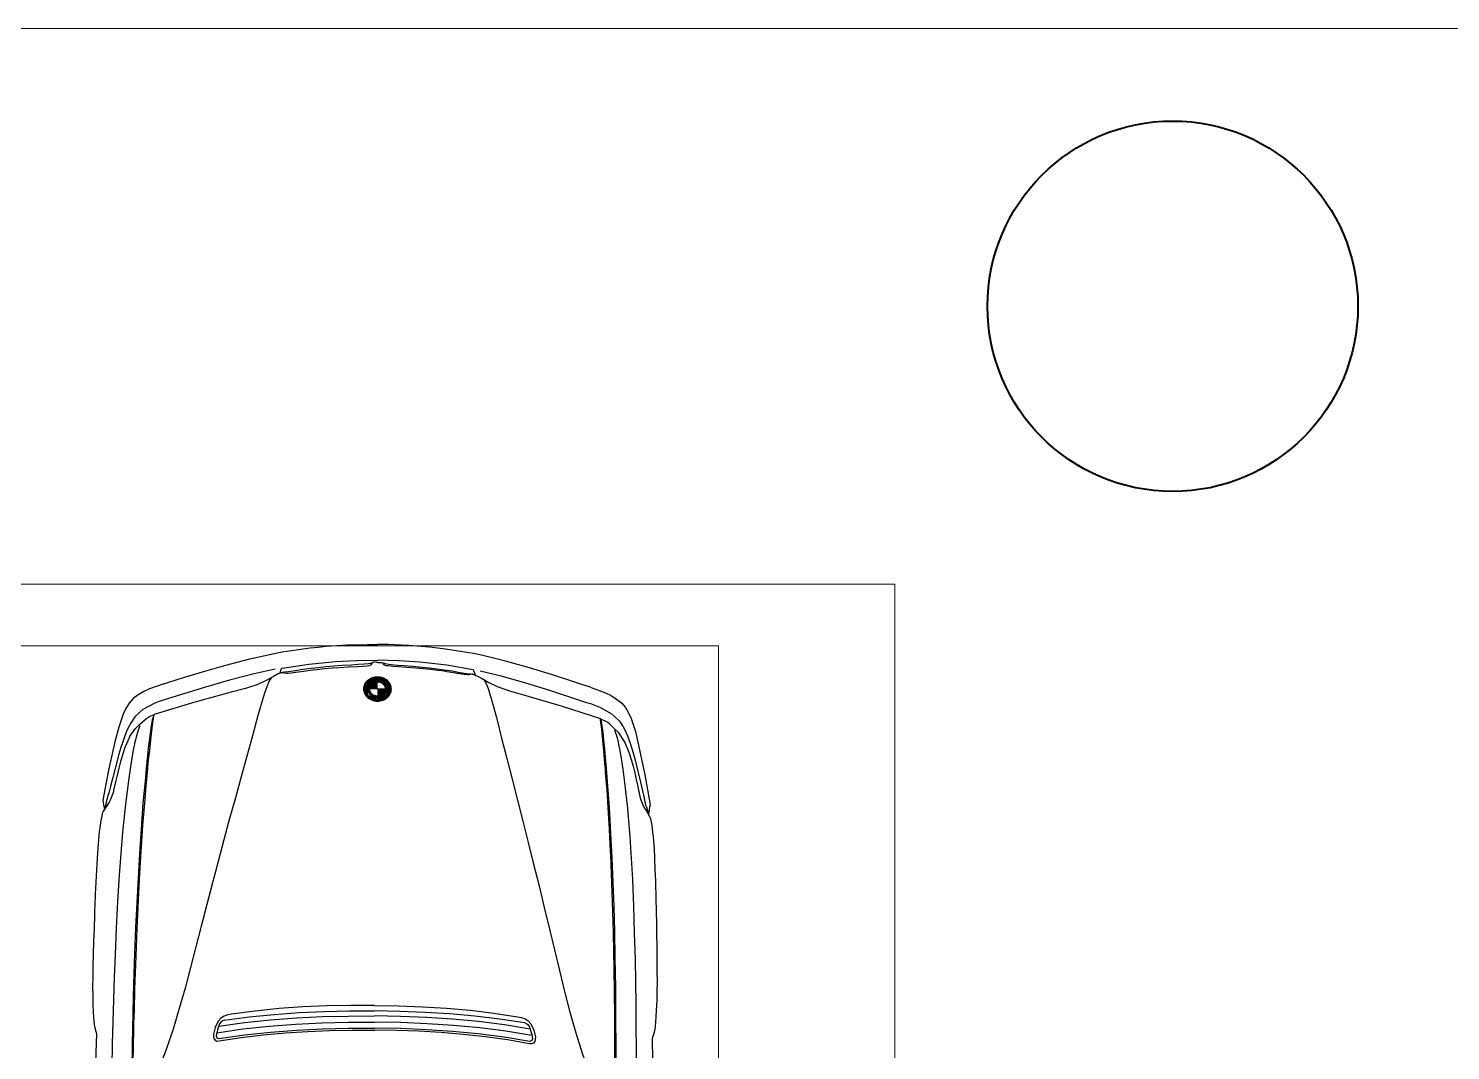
# Model space of a CAD drawing. Header units: inches. Extents: x 13 to 261, y -112 to -47.
# Drawn here: x 82.645 to 87.251, y -67.738 to -64.427 of the extents above; entities that cross this region are included whole.
import ezdxf

# ---------------------------------------------------------------- set-up
doc = ezdxf.new("R2010")
doc.units = ezdxf.units.IN
doc.header["$MEASUREMENT"] = 0
for name, color, linetype, lineweight in [('BANQUETA', 2, 'Continuous', 18), ('CAJONES', 3, 'Continuous', 20), ('COLUMNAS', 20, 'Continuous', 40)]:
    doc.layers.add(name, color=color, linetype=linetype, lineweight=lineweight)

msp = doc.modelspace()

# ---------------------------------------------------------------- linework, layer by layer
at = {"linetype": 'Continuous'}
for p, q in [((83.7507, -66.5589), (83.7345, -66.5588)), ((83.7513, -66.5576), (83.7349, -66.5575)), ((83.7521, -66.5563), (83.7353, -66.5562)), ((83.7529, -66.555), (83.7358, -66.5549)), ((83.7539, -66.5537), (83.7364, -66.5536)), ((83.7551, -66.5524), (83.737, -66.5523)), ((83.7564, -66.5511), (83.7377, -66.551)), ((83.758, -66.5499), (83.7385, -66.5497)), ((83.7599, -66.5486), (83.7393, -66.5484)), ((83.7622, -66.5473), (83.7402, -66.5471)), ((83.7653, -66.546), (83.7413, -66.5458)), ((83.7703, -66.5448), (83.7424, -66.5445)), ((83.8067, -66.5438), (83.7436, -66.5432)), ((83.8054, -66.5425), (83.745, -66.5419)), ((83.8039, -66.5412), (83.7465, -66.5407)), ((83.8023, -66.5399), (83.7482, -66.5394)), ((83.8004, -66.5385), (83.75, -66.5381)), ((83.7983, -66.5372), (83.7521, -66.5368)), ((83.775, -66.5591), (83.7528, -66.5589)), ((83.775, -66.5578), (83.7535, -66.5576)), ((83.7751, -66.5565), (83.7543, -66.5563)), ((83.7959, -66.5359), (83.7545, -66.5355)), ((83.7751, -66.5552), (83.7553, -66.555)), ((83.7751, -66.5539), (83.7564, -66.5537)), ((83.7931, -66.5346), (83.7574, -66.5343)), ((83.7751, -66.5526), (83.7577, -66.5525)), ((83.7751, -66.5513), (83.7593, -66.5512)), ((83.7896, -66.5332), (83.761, -66.533)), ((83.7751, -66.55), (83.7612, -66.5499)), ((83.7751, -66.5487), (83.7636, -66.5486)), ((83.7845, -66.5319), (83.7661, -66.5317)), ((83.7751, -66.5474), (83.7669, -66.5473)), ((83.8079, -66.5451), (83.78, -66.5449)), ((83.809, -66.5464), (83.785, -66.5462)), ((83.81, -66.5477), (83.7881, -66.5475)), ((83.811, -66.549), (83.7904, -66.5489)), ((83.8118, -66.5503), (83.7922, -66.5502)), ((83.8125, -66.5517), (83.7938, -66.5515)), ((83.8132, -66.553), (83.7951, -66.5528)), ((83.8138, -66.5543), (83.7963, -66.5541)), ((83.8143, -66.5556), (83.7972, -66.5554)), ((83.8148, -66.5569), (83.7981, -66.5567)), ((83.8152, -66.5582), (83.7988, -66.558)), ((83.8156, -66.5595), (83.7994, -66.5593)), ((83.749, -66.5667), (83.7334, -66.5665)), ((83.7491, -66.5654), (83.7335, -66.5652)), ((83.749, -66.568), (83.7335, -66.5678)), ((83.7492, -66.5693), (83.7335, -66.5691)), ((83.7492, -66.5641), (83.7336, -66.5639)), ((83.7494, -66.5628), (83.7337, -66.5626)), ((83.7494, -66.5706), (83.7337, -66.5704)), ((83.7497, -66.5719), (83.7338, -66.5717)), ((83.7498, -66.5615), (83.7339, -66.5613)), ((83.7501, -66.5732), (83.7341, -66.573)), ((83.7502, -66.5602), (83.7342, -66.5601)), ((83.7506, -66.5745), (83.7344, -66.5744)), ((83.7512, -66.5758), (83.7347, -66.5757)), ((83.7519, -66.5771), (83.7351, -66.577)), ((83.7486, -66.5784), (83.7356, -66.5783)), ((83.7453, -66.5797), (83.7361, -66.5796)), ((83.742, -66.5809), (83.7367, -66.5809)), ((83.7387, -66.5822), (83.7374, -66.5822)), ((83.7396, -66.5835), (83.7382, -66.5835)), ((83.7405, -66.5848), (83.739, -66.5848)), ((83.743, -66.5861), (83.7399, -66.5861)), ((83.7423, -66.5874), (83.7409, -66.5874)), ((83.7441, -66.5848), (83.742, -66.5848)), ((83.7435, -66.5887), (83.742, -66.5887)), ((83.7474, -66.5901), (83.7432, -66.59)), ((83.7463, -66.5914), (83.7445, -66.5913)), ((83.7479, -66.5927), (83.746, -66.5927)), ((83.7486, -66.5888), (83.7473, -66.5888)), ((83.7672, -66.5941), (83.7477, -66.594)), ((83.7488, -66.5849), (83.7485, -66.5849)), ((83.8009, -66.5671), (83.749, -66.5667)), ((83.7672, -66.5954), (83.7495, -66.5953)), ((83.7521, -66.5836), (83.7496, -66.5836)), ((83.7671, -66.5928), (83.7502, -66.5927)), ((83.7527, -66.5784), (83.7508, -66.5784)), ((83.7561, -66.5823), (83.7508, -66.5823)), ((83.775, -66.5669), (83.751, -66.5667)), ((83.775, -66.5656), (83.7511, -66.5654)), ((83.775, -66.5643), (83.7512, -66.5641)), ((83.7671, -66.5915), (83.7514, -66.5914)), ((83.775, -66.563), (83.7515, -66.5628)), ((83.7673, -66.5967), (83.7516, -66.5966)), ((83.7537, -66.5797), (83.7517, -66.5797)), ((83.775, -66.5617), (83.7518, -66.5615)), ((83.7548, -66.581), (83.7519, -66.581)), ((83.775, -66.5604), (83.7523, -66.5602)), ((83.767, -66.5902), (83.7526, -66.5901)), ((83.77, -66.589), (83.7537, -66.5888)), ((83.7673, -66.598), (83.754, -66.5979)), ((83.7649, -66.5876), (83.7549, -66.5875)), ((83.7577, -66.5837), (83.7553, -66.5836)), ((83.7619, -66.5863), (83.756, -66.5862)), ((83.7673, -66.5993), (83.7568, -66.5993)), ((83.7596, -66.585), (83.7569, -66.585)), ((83.7674, -66.6006), (83.7604, -66.6006)), ((83.7838, -66.6021), (83.7655, -66.6019)), ((83.7796, -66.5904), (83.7699, -66.5903)), ((83.7728, -66.5916), (83.7712, -66.5916)), ((83.7722, -66.5929), (83.7713, -66.5929)), ((83.7717, -66.5942), (83.7713, -66.5942)), ((83.7773, -66.6007), (83.772, -66.6007)), ((83.7768, -66.5994), (83.7725, -66.5994)), ((83.7763, -66.5981), (83.773, -66.5981)), ((83.7758, -66.5968), (83.7736, -66.5968)), ((83.7753, -66.5955), (83.7741, -66.5955)), ((83.7748, -66.5942), (83.7746, -66.5942)), ((83.7922, -66.5814), (83.7748, -66.5812)), ((83.7906, -66.5827), (83.7748, -66.5825)), ((83.7887, -66.5839), (83.7748, -66.5838)), ((83.7863, -66.5852), (83.7748, -66.5851)), ((83.783, -66.5865), (83.7748, -66.5864)), ((83.7987, -66.5697), (83.7749, -66.5695)), ((83.7985, -66.571), (83.7749, -66.5708)), ((83.7981, -66.5723), (83.7749, -66.5721)), ((83.7977, -66.5736), (83.7749, -66.5734)), ((83.7971, -66.5749), (83.7749, -66.5747)), ((83.7964, -66.5762), (83.7749, -66.576)), ((83.7956, -66.5775), (83.7749, -66.5773)), ((83.7946, -66.5788), (83.7749, -66.5786)), ((83.7935, -66.5801), (83.7749, -66.5799)), ((83.7989, -66.5684), (83.775, -66.5682)), ((83.7782, -66.5916), (83.7767, -66.5916)), ((83.7782, -66.5929), (83.7772, -66.5929)), ((83.7781, -66.5942), (83.7778, -66.5942)), ((83.7931, -66.5892), (83.7796, -66.5891)), ((83.7889, -66.6008), (83.7819, -66.6008)), ((83.7925, -66.5996), (83.782, -66.5995)), ((83.7978, -66.597), (83.7821, -66.5969)), ((83.7954, -66.5983), (83.7821, -66.5982)), ((83.7999, -66.5957), (83.7822, -66.5956)), ((83.8034, -66.5932), (83.7823, -66.593)), ((83.8018, -66.5945), (83.7823, -66.5943)), ((83.7981, -66.5918), (83.7824, -66.5917)), ((83.7973, -66.5905), (83.7825, -66.5904)), ((83.7923, -66.5879), (83.7846, -66.5878)), ((83.7922, -66.5866), (83.7877, -66.5865)), ((83.7928, -66.5853), (83.79, -66.5853)), ((83.7939, -66.584), (83.7919, -66.584)), ((83.7952, -66.5827), (83.7935, -66.5827)), ((83.7964, -66.5814), (83.7949, -66.5814)), ((83.7976, -66.5801), (83.796, -66.5801)), ((83.7992, -66.5853), (83.7966, -66.5853)), ((83.7979, -66.5866), (83.7969, -66.5866)), ((83.7988, -66.5788), (83.797, -66.5788)), ((83.8004, -66.584), (83.7978, -66.584)), ((83.8146, -66.5777), (83.7979, -66.5775)), ((83.8151, -66.5764), (83.7986, -66.5762)), ((83.7998, -66.5827), (83.799, -66.5827)), ((83.8154, -66.5751), (83.7992, -66.5749)), ((83.8158, -66.5738), (83.7998, -66.5736)), ((83.8159, -66.5608), (83.7999, -66.5606)), ((83.816, -66.5725), (83.8002, -66.5723)), ((83.8161, -66.5621), (83.8003, -66.5619)), ((83.8029, -66.588), (83.8004, -66.5879)), ((83.8162, -66.5712), (83.8005, -66.571)), ((83.8163, -66.5634), (83.8006, -66.5632)), ((83.8164, -66.5699), (83.8007, -66.5697)), ((83.8164, -66.5647), (83.8008, -66.5645)), ((83.8165, -66.566), (83.8009, -66.5658)), ((83.8165, -66.5673), (83.8009, -66.5671)), ((83.8165, -66.5686), (83.8009, -66.5684)), ((83.8141, -66.579), (83.801, -66.5788)), ((83.8041, -66.5867), (83.8015, -66.5867)), ((83.8035, -66.5854), (83.8027, -66.5854)), ((83.8136, -66.5803), (83.8028, -66.5802)), ((83.805, -66.5919), (83.8031, -66.5919)), ((83.8063, -66.5906), (83.8043, -66.5906)), ((83.8129, -66.5816), (83.8047, -66.5815)), ((83.8076, -66.5893), (83.8055, -66.5893)), ((83.8123, -66.5828), (83.8065, -66.5828)), ((83.8087, -66.588), (83.8067, -66.588)), ((83.8097, -66.5867), (83.808, -66.5867)), ((83.8115, -66.5841), (83.8084, -66.5841)), ((83.8106, -66.5854), (83.8092, -66.5854)), ((83.0512, -66.6504), (83.0371, -66.6563)), ((84.4971, -66.6634), (84.5111, -66.6695)), ((82.972, -66.7222), (82.9715, -66.7232)), ((84.575, -66.7366), (84.5755, -66.7376)), ((82.907, -66.8957), (82.9039, -66.9071)), ((84.6369, -66.9111), (84.6398, -66.9227)), ((82.8838, -66.97), (82.8833, -66.972)), ((84.6588, -66.9858), (84.6592, -66.9878)), ((82.8558, -67.6417), (82.8563, -67.6442)), ((84.6747, -67.658), (84.6742, -67.6605)), ((82.8649, -67.6833), (82.8562, -67.9343)), ((84.6649, -67.6994), (84.6691, -67.9505))]:
    msp.add_line(p, q, dxfattribs=at)
for points in [[(83.0826, -66.5497), (83.1332, -66.5337), (83.2084, -66.5108), (83.2841, -66.489), (83.3618, -66.4692), (83.44, -66.4514), (83.4715, -66.4457)], [(83.474, -66.4452), (83.5572, -66.4335), (83.5832, -66.4307), (83.6092, -66.4279), (83.6757, -66.424), (83.7423, -66.4221), (83.7763, -66.4224)], [(84.078, -66.4506), (83.9951, -66.4374), (83.9692, -66.4341), (83.9432, -66.4309), (83.8767, -66.4258), (83.8103, -66.4227), (83.7763, -66.4224)], [(84.4675, -66.5621), (84.4172, -66.5452), (84.3424, -66.521), (84.2671, -66.4978), (84.1898, -66.4766), (84.112, -66.4574), (84.0805, -66.4511)], [(83.4436, -66.5023), (83.3754, -66.5173), (83.2962, -66.5381), (83.218, -66.5604), (83.0977, -66.5979), (83.0846, -66.6017)], [(83.4664, -66.5132), (83.4514, -66.519), (83.4383, -66.5259), (83.4142, -66.5392), (83.3876, -66.5519)], [(83.4587, -66.5162), (83.4635, -66.5026), (83.4645, -66.5006), (83.4661, -66.4991)], [(83.4661, -66.4991), (83.5522, -66.4859), (83.6393, -66.4777), (83.7078, -66.4743), (83.7758, -66.4734)], [(83.4664, -66.5132), (83.4669, -66.5132), (83.4684, -66.5132), (83.4704, -66.5137), (83.4744, -66.5142), (83.4799, -66.5153), (83.4844, -66.5153), (83.4954, -66.5144), (83.5104, -66.5125), (83.536, -66.5088), (83.551, -66.5069), (83.5655, -66.5045), (83.58, -66.5032), (83.6041, -66.5004), (83.6281, -66.4986), (83.6521, -66.4968), (83.6811, -66.4951), (83.7106, -66.4938), (83.7266, -66.493), (83.7401, -66.4916), (83.7481, -66.4907), (83.7532, -66.4887), (83.7567, -66.4867), (83.7572, -66.4848), (83.7577, -66.4838), (83.7577, -66.4828), (83.7577, -66.4823), (83.7567, -66.4822), (83.7552, -66.4827), (83.7522, -66.4837), (83.7462, -66.4852), (83.7322, -66.4865), (83.7117, -66.4878), (83.6912, -66.4892), (83.6616, -66.4909), (83.6321, -66.4931), (83.6081, -66.4949), (83.5841, -66.4977), (83.5601, -66.5005), (83.5345, -66.5038), (83.509, -66.508), (83.487, -66.5113), (83.4744, -66.5127), (83.4684, -66.5132), (83.4664, -66.5132)], [(83.7757, -66.4804), (83.7717, -66.4804), (83.7672, -66.4803), (83.7637, -66.4803), (83.7602, -66.4813), (83.7572, -66.4823)], [(83.7757, -66.4804), (83.7797, -66.4805), (83.7842, -66.4805), (83.7877, -66.4805), (83.7912, -66.4816), (83.7942, -66.4826)], [(84.085, -66.5047), (83.9992, -66.4899), (83.9122, -66.4801), (83.8438, -66.4755), (83.7758, -66.4734)], [(84.0844, -66.5187), (84.0839, -66.5187), (84.0824, -66.5187), (84.0804, -66.5191), (84.0764, -66.5196), (84.0709, -66.5206), (84.0664, -66.5205), (84.0554, -66.5194), (84.0404, -66.5173), (84.015, -66.5131), (84, -66.5109), (83.9855, -66.5083), (83.971, -66.5067), (83.947, -66.5035), (83.9231, -66.5012), (83.8991, -66.499), (83.8701, -66.4968), (83.8406, -66.495), (83.8246, -66.4939), (83.8111, -66.4922), (83.8031, -66.4912), (83.7982, -66.4891), (83.7947, -66.4871), (83.7942, -66.4851), (83.7937, -66.4841), (83.7937, -66.4831), (83.7937, -66.4826), (83.7947, -66.4826), (83.7962, -66.4831), (83.7992, -66.4841), (83.8052, -66.4857), (83.8192, -66.4873), (83.8397, -66.489), (83.8602, -66.4907), (83.8896, -66.4929), (83.9191, -66.4957), (83.9431, -66.4979), (83.9671, -66.5011), (83.991, -66.5043), (84.0165, -66.5081), (84.042, -66.5128), (84.0639, -66.5165), (84.0764, -66.5181), (84.0824, -66.5187), (84.0844, -66.5187)], [(84.0921, -66.5218), (84.0875, -66.5082), (84.0865, -66.5062), (84.085, -66.5047)], [(84.1075, -66.5082), (84.1754, -66.5245), (84.2542, -66.5467), (84.332, -66.5704), (84.4516, -66.61), (84.4646, -66.6141)], [(83.0826, -66.5497), (83.0364, -66.5663), (83.0179, -66.5746), (82.9998, -66.5855), (82.9842, -66.5978), (82.971, -66.6127), (82.9604, -66.6296), (82.9517, -66.6481), (82.9373, -66.6899), (82.9259, -66.7333)], [(83.4322, -66.5293), (83.4242, -66.5403), (83.4165, -66.5592), (83.4083, -66.5831), (83.3877, -66.6525), (83.3701, -66.7183), (83.352, -66.7846), (83.3334, -66.8515), (83.3148, -66.9188), (83.2962, -66.9861), (83.2776, -67.0555), (83.259, -67.1253), (83.2403, -67.1947), (83.2222, -67.2645), (83.2041, -67.3348), (83.187, -67.4017), (83.1694, -67.4685), (83.1518, -67.5354), (83.1332, -67.6022), (83.1131, -67.6685), (83.091, -67.7343), (83.0567, -67.823), (83.0394, -67.8604)], [(83.3876, -66.5519), (83.3475, -66.5651), (83.3014, -66.5772), (83.1755, -66.6116), (83.0512, -66.6494)], [(84.0844, -66.5187), (84.0994, -66.5248), (84.1123, -66.5319), (84.1362, -66.5456), (84.1626, -66.5589)], [(84.1184, -66.5354), (84.1262, -66.5466), (84.1335, -66.5656), (84.1413, -66.5897), (84.1607, -66.6594), (84.1771, -66.7255), (84.194, -66.7922), (84.2114, -66.8593), (84.2288, -66.927), (84.2462, -66.9946), (84.2635, -67.0643), (84.2809, -67.1345), (84.2983, -67.2041), (84.3152, -67.2743), (84.332, -67.3449), (84.3479, -67.4121), (84.3643, -67.4792), (84.3807, -67.5464), (84.3981, -67.6135), (84.417, -67.6802), (84.4379, -67.7464), (84.4706, -67.8357), (84.4873, -67.8733)], [(84.1626, -66.5589), (84.2024, -66.5727), (84.2483, -66.5857), (84.3735, -66.6223), (84.4971, -66.6624)], [(83.0846, -66.6017), (83.0681, -66.6076), (83.052, -66.6139), (83.0153, -66.6336), (83.0053, -66.642), (82.9896, -66.6574), (82.977, -66.6748), (82.9724, -66.6827), (82.9622, -66.7037), (82.953, -66.7281), (82.9489, -66.741), (82.9442, -66.756), (82.9375, -66.7779), (82.9179, -66.8533), (82.9106, -66.8812), (82.9091, -66.8867), (82.907, -66.8957)], [(83.8032, -66.5917), (83.8096, -66.585), (83.7996, -66.5779), (83.793, -66.585)], [(83.7982, -66.5864), (83.8009, -66.5835), (83.7993, -66.5824), (83.7966, -66.5853)], [(83.8006, -66.5876), (83.803, -66.585), (83.8046, -66.5861), (83.8021, -66.5887), (83.8021, -66.5887)], [(84.4675, -66.5621), (84.5134, -66.5795), (84.5318, -66.5882), (84.5497, -66.5993), (84.5651, -66.612), (84.578, -66.6271), (84.5883, -66.6442), (84.5966, -66.6628), (84.6103, -66.7049), (84.6209, -66.7485)], [(82.984, -67.7859), (82.9852, -67.7149), (82.986, -67.6764), (82.9862, -67.6499), (82.9869, -67.6289), (82.9876, -67.6094), (82.9892, -67.5379), (82.9919, -67.4604), (82.9965, -67.3435), (82.9996, -67.274), (83.0044, -67.1825), (83.0097, -67.0916), (83.0104, -67.0791), (83.0155, -67.0076), (83.0211, -66.9367), (83.0256, -66.8812), (83.0311, -66.8243), (83.0317, -66.8173), (83.0323, -66.8113), (83.0339, -66.7963), (83.0355, -66.7813), (83.0372, -66.7663), (83.0383, -66.7543), (83.041, -66.7314), (83.0464, -66.6844), (83.0496, -66.6624), (83.0507, -66.6534), (83.0512, -66.6494)], [(83.0512, -66.6504), (83.0497, -66.6544), (83.0476, -66.6609)], [(84.4646, -66.6141), (84.481, -66.6202), (84.497, -66.6269), (84.5333, -66.6472), (84.5432, -66.6558), (84.5586, -66.6714), (84.5709, -66.689), (84.5753, -66.6971), (84.5851, -66.7182), (84.5939, -66.7427), (84.5978, -66.7558), (84.6022, -66.7708), (84.6085, -66.7929), (84.6268, -66.8685), (84.6336, -66.8966), (84.635, -66.9021), (84.6369, -66.9111)], [(83.0049, -66.686), (82.9997, -66.7), (82.9951, -66.7149), (82.9884, -66.7434), (82.9884, -66.7434), (82.9878, -66.7459), (82.9863, -66.7539), (82.9831, -66.7703), (82.9757, -66.8118), (82.9694, -66.8552), (82.9586, -66.9396), (82.9493, -67.031), (82.9437, -67.1), (82.9385, -67.1695), (82.9333, -67.2554), (82.929, -67.3419), (82.9252, -67.4283), (82.9226, -67.5008), (82.9204, -67.5728), (82.9183, -67.6448), (82.9162, -67.7163), (82.9145, -67.7918), (82.9123, -67.8673), (82.9104, -67.9697)], [(82.972, -66.7222), (82.9908, -66.6949), (83.0058, -66.6806)], [(82.9804, -67.8004), (82.9811, -67.7169), (82.9835, -67.6174), (82.9859, -67.5204), (82.9893, -67.4234), (82.9925, -67.3389), (82.9962, -67.259), (83.0005, -67.1795), (83.0052, -67.1001), (83.0104, -67.0211), (83.0166, -66.9371), (83.0244, -66.8542), (83.0271, -66.8237), (83.0348, -66.7493), (83.0386, -66.7193), (83.0418, -66.6939), (83.0439, -66.6799), (83.046, -66.6669), (83.0476, -66.6609)], [(83.0058, -66.6806), (83.0221, -66.6657), (83.0266, -66.6622), (83.0371, -66.6563)], [(84.544, -67.7998), (84.5441, -67.7288), (84.5439, -67.6903), (84.5442, -67.6638), (84.5439, -67.6428), (84.5435, -67.6233), (84.5432, -67.5518), (84.5419, -67.4743), (84.5394, -67.3573), (84.5375, -67.2878), (84.5344, -67.1962), (84.5307, -67.1052), (84.5303, -67.0927), (84.5264, -67.0212), (84.5221, -66.9501), (84.5186, -66.8946), (84.5141, -66.8375), (84.5136, -66.8305), (84.5132, -66.8245), (84.5118, -66.8095), (84.5105, -66.7945), (84.5091, -66.7795), (84.5082, -66.7675), (84.5059, -66.7445), (84.5013, -66.6974), (84.4985, -66.6754), (84.4976, -66.6664), (84.4971, -66.6624)], [(84.4971, -66.6634), (84.4986, -66.6674), (84.5005, -66.6739)], [(84.5473, -67.8144), (84.5481, -67.7309), (84.5475, -67.6314), (84.5468, -67.5344), (84.5452, -67.4373), (84.5435, -67.3528), (84.5412, -67.2728), (84.5384, -67.1933), (84.5351, -67.1137), (84.5313, -67.0347), (84.5266, -66.9507), (84.5203, -66.8676), (84.5181, -66.8371), (84.5117, -66.7625), (84.5085, -66.7325), (84.5057, -66.707), (84.5039, -66.6929), (84.502, -66.6799), (84.5005, -66.6739)], [(84.542, -66.6943), (84.526, -66.6791), (84.5215, -66.6756), (84.5111, -66.6695)], [(84.575, -66.7366), (84.5567, -66.7089), (84.542, -66.6943)], [(82.9259, -66.7333), (82.9041, -66.8296), (82.8852, -66.9265)], [(82.9715, -66.7232), (82.9572, -66.7566), (82.9526, -66.7691), (82.9521, -66.7706)], [(84.5428, -66.6998), (84.5477, -66.7138), (84.552, -66.7289), (84.5583, -66.7574), (84.5583, -66.7574), (84.5588, -66.7599), (84.5602, -66.7679), (84.5631, -66.7845), (84.5697, -66.826), (84.5753, -66.8696), (84.5845, -66.9542), (84.5922, -67.0457), (84.5966, -67.1148), (84.6005, -67.1843), (84.6042, -67.2704), (84.6069, -67.3569), (84.6092, -67.4434), (84.6105, -67.5159), (84.6114, -67.5879), (84.6122, -67.6599), (84.6131, -67.7315), (84.6134, -67.807), (84.6142, -67.8825), (84.6143, -67.985)], [(84.5755, -66.7376), (84.5892, -66.7712), (84.5936, -66.7837), (84.594, -66.7853)], [(82.9521, -66.7706), (82.948, -66.784), (82.9428, -66.8015), (82.9371, -66.8234), (82.9319, -66.8454), (82.9278, -66.8628), (82.9205, -66.8943), (82.9195, -66.8998)], [(84.594, -66.7853), (84.5979, -66.7988), (84.6028, -66.8163), (84.6081, -66.8384), (84.6129, -66.8604), (84.6167, -66.878), (84.6234, -66.9095), (84.6244, -66.915)], [(84.6209, -66.7485), (84.641, -66.8452), (84.6581, -66.9423)], [(82.8852, -66.9265), (82.8867, -66.9335), (82.8881, -66.9425), (82.8904, -66.9568)], [(82.8972, -66.9326), (82.8987, -66.9271), (82.9013, -66.9171), (82.9029, -66.9111), (82.9039, -66.9081), (82.9039, -66.9071)], [(82.9195, -66.8998), (82.9159, -66.9107), (82.9102, -66.9247), (82.9057, -66.9337), (82.898, -66.9451)], [(84.6244, -66.915), (84.6278, -66.9261), (84.6332, -66.9401), (84.6376, -66.9491), (84.645, -66.9607)], [(84.6461, -66.9482), (84.6446, -66.9427), (84.6422, -66.9327), (84.6408, -66.9267), (84.6398, -66.9237), (84.6398, -66.9227)], [(82.8833, -66.972), (82.8786, -66.9924), (82.8754, -67.0159), (82.8738, -67.0284), (82.8699, -67.0688), (82.8677, -67.0978), (82.8659, -67.1343), (82.8635, -67.1733), (82.861, -67.2318), (82.8592, -67.2678), (82.859, -67.2833), (82.8584, -67.2982), (82.857, -67.3422), (82.8556, -67.3847), (82.8542, -67.4267), (82.8534, -67.4647), (82.8526, -67.5007), (82.8523, -67.5307), (82.8526, -67.5592), (82.8533, -67.5922), (82.8549, -67.6307), (82.8558, -67.6412)], [(82.8843, -66.968), (82.8843, -66.968), (82.8838, -66.97)], [(82.8864, -66.9635), (82.8854, -66.9655), (82.8843, -66.968)], [(82.898, -66.9451), (82.893, -66.9525), (82.8864, -66.9635)], [(82.8972, -66.9326), (82.8936, -66.943), (82.8905, -66.9566)], [(84.645, -66.9607), (84.6499, -66.9683), (84.6563, -66.9793)], [(84.6461, -66.9482), (84.6495, -66.9588), (84.6523, -66.9724)], [(84.6581, -66.9423), (84.6566, -66.9493), (84.655, -66.9583), (84.6524, -66.9726)], [(84.6563, -66.9793), (84.6573, -66.9813), (84.6583, -66.9838)], [(84.6583, -66.9838), (84.6583, -66.9838), (84.6588, -66.9858)], [(84.6592, -66.9878), (84.6636, -67.0084), (84.6663, -67.0319), (84.6677, -67.0444), (84.6709, -67.085), (84.6726, -67.114), (84.6738, -67.1505), (84.6754, -67.1895), (84.6769, -67.248), (84.6781, -67.284), (84.6779, -67.2995), (84.6783, -67.3145), (84.6789, -67.3585), (84.6795, -67.401), (84.6802, -67.443), (84.6803, -67.4811), (84.6805, -67.5171), (84.6802, -67.5471), (84.6795, -67.5755), (84.6782, -67.6085), (84.6758, -67.647), (84.6747, -67.6575)], [(83.2789, -67.6395), (83.3595, -67.6287), (83.4405, -67.621), (83.5216, -67.6152), (83.6031, -67.6114), (83.6841, -67.6096), (83.7656, -67.6094)], [(83.7658, -67.5919), (83.6883, -67.5922), (83.6108, -67.5935), (83.5332, -67.5968), (83.4562, -67.6021), (83.3791, -67.6099), (83.302, -67.6202)], [(84.2518, -67.6482), (84.1714, -67.636), (84.0905, -67.6268), (84.0096, -67.6196), (83.9281, -67.6143), (83.8471, -67.6111), (83.7656, -67.6094)], [(83.7658, -67.5919), (83.8433, -67.5936), (83.9208, -67.5963), (83.9982, -67.601), (84.0752, -67.6076), (84.1521, -67.6168), (84.229, -67.6285)], [(82.8563, -67.6442), (82.8572, -67.6527), (82.8585, -67.6622)], [(82.8586, -67.6618), (82.8591, -67.6623), (82.8586, -67.6618)], [(82.8591, -67.6623), (82.8615, -67.6728), (82.8649, -67.6833)], [(83.302, -67.6202), (83.29, -67.6226), (83.278, -67.6265), (83.2674, -67.6329), (83.2588, -67.6423), (83.2491, -67.6633), (83.2434, -67.6852)], [(83.2789, -67.6395), (83.2728, -67.642), (83.2673, -67.6459), (83.2637, -67.6514), (83.2612, -67.6579), (83.2591, -67.6643), (83.2571, -67.6708), (83.2555, -67.6773), (83.254, -67.6838), (83.2529, -67.6908), (83.2548, -67.6968), (83.2613, -67.6994)], [(83.255, -67.6803), (83.3391, -67.6681), (83.4242, -67.6588), (83.5092, -67.6526), (83.5948, -67.6483), (83.6798, -67.6461), (83.7653, -67.6459)], [(83.2607, -67.6594), (83.3443, -67.6476), (83.4284, -67.6384), (83.5124, -67.6321), (83.5965, -67.6279), (83.681, -67.6261), (83.7655, -67.6259)], [(84.2749, -67.6894), (84.1911, -67.6757), (84.1062, -67.6649), (84.0212, -67.6572), (83.9358, -67.6514), (83.8508, -67.6476), (83.7653, -67.6459)], [(84.2696, -67.6684), (84.1862, -67.6551), (84.1023, -67.6444), (84.0184, -67.6366), (83.9345, -67.6309), (83.85, -67.6276), (83.7655, -67.6259)], [(84.229, -67.6285), (84.241, -67.6311), (84.2529, -67.6352), (84.2634, -67.6418), (84.2718, -67.6514), (84.2811, -67.6725), (84.2864, -67.6945)], [(84.2518, -67.6482), (84.2578, -67.6508), (84.2633, -67.6548), (84.2667, -67.6604), (84.2691, -67.6669), (84.2711, -67.6734), (84.273, -67.6799), (84.2745, -67.6864), (84.2759, -67.6929), (84.2769, -67.7), (84.2748, -67.7059), (84.2683, -67.7084)], [(84.6742, -67.6605), (84.6731, -67.669), (84.6717, -67.6785)], [(83.2434, -67.6852), (83.2434, -67.6922), (83.2448, -67.6992), (83.2488, -67.7048), (83.2552, -67.7073), (83.2622, -67.7069)], [(83.2613, -67.6994), (83.3444, -67.6871), (83.4285, -67.6784), (83.5126, -67.6716), (83.5966, -67.6679), (83.6811, -67.6656), (83.7651, -67.6654)], [(83.2622, -67.7069), (83.3334, -67.6955), (83.4049, -67.6871), (83.477, -67.6808), (83.549, -67.6759), (83.6211, -67.6731), (83.6931, -67.6717), (83.7651, -67.6719)], [(84.2683, -67.7084), (84.1854, -67.6946), (84.1015, -67.6844), (84.0176, -67.6761), (83.9336, -67.6709), (83.8491, -67.6671), (83.7651, -67.6654)], [(84.2672, -67.7159), (84.1963, -67.7032), (84.1249, -67.6936), (84.053, -67.6859), (83.981, -67.6798), (83.9091, -67.6757), (83.8371, -67.673), (83.7651, -67.6719)], [(84.2864, -67.6945), (84.2863, -67.7015), (84.2848, -67.7085), (84.2807, -67.714), (84.2742, -67.7164), (84.2672, -67.7159)], [(84.6711, -67.6785), (84.6685, -67.689), (84.6649, -67.6994)], [(84.6716, -67.678), (84.6711, -67.6785), (84.6716, -67.678)]]:
    msp.add_lwpolyline(points, dxfattribs=at)
for points in [[(83.73, -66.5665, 0.056462), (83.7308, -66.5741, 0.055115), (83.7333, -66.5815, 0.052786), (83.7374, -66.5882, 0.05002), (83.7429, -66.5942, 0.047333), (83.7497, -66.5991, 0.045092), (83.7574, -66.6028, 0.043513), (83.7658, -66.6051, 0.042704), (83.7746, -66.6059, 0.042704), (83.7834, -66.6052, 0.043513), (83.7919, -66.6031, 0.045092), (83.7997, -66.5996, 0.047333), (83.8065, -66.5948, 0.05002), (83.8122, -66.5889, 0.052786), (83.8164, -66.5822, 0.055115), (83.819, -66.5749, 0.056462), (83.82, -66.5673, 0.056462), (83.8192, -66.5597, 0.055115), (83.8167, -66.5524, 0.052786), (83.8126, -66.5456, 0.05002), (83.807, -66.5396, 0.047333), (83.8003, -66.5347, 0.045092), (83.7925, -66.531, 0.043513), (83.7841, -66.5287, 0.042704), (83.7753, -66.5279, 0.042704), (83.7665, -66.5286, 0.043513), (83.7581, -66.5307, 0.045092), (83.7503, -66.5343, 0.047333), (83.7434, -66.5391, 0.05002), (83.7377, -66.5449, 0.052786), (83.7335, -66.5516, 0.055115), (83.7309, -66.5589, 0.056462)], [(83.7746, -66.6029, 0.042704), (83.7828, -66.6023, 0.043513), (83.7906, -66.6003, 0.045092), (83.7978, -66.5971, 0.047333), (83.8041, -66.5926, 0.05002), (83.8093, -66.5872, 0.052786), (83.8132, -66.581, 0.055115), (83.8156, -66.5743, 0.056462), (83.8165, -66.5673, 0.056462), (83.8158, -66.5603, 0.055115), (83.8135, -66.5535, 0.052786), (83.8097, -66.5472, 0.05002), (83.8046, -66.5417, 0.047333), (83.7983, -66.5372, 0.045092), (83.7912, -66.5338, 0.043513), (83.7834, -66.5317, 0.042704), (83.7753, -66.5309, 0.042704), (83.7672, -66.5315, 0.043513), (83.7594, -66.5335, 0.045092), (83.7522, -66.5368, 0.047333), (83.7458, -66.5412, 0.05002), (83.7406, -66.5466, 0.052786), (83.7367, -66.5528, 0.055115), (83.7343, -66.5595, 0.056462), (83.7334, -66.5665, 0.056462), (83.7342, -66.5736, 0.055115), (83.7365, -66.5803, 0.052786), (83.7403, -66.5866, 0.05002), (83.7454, -66.5921, 0.047333), (83.7516, -66.5966, 0.045092), (83.7588, -66.6, 0.043513), (83.7665, -66.6021, 0.042704)], [(83.7748, -66.5894, 0.042704), (83.7798, -66.589, 0.043513), (83.7847, -66.5878, 0.045092), (83.7892, -66.5858, 0.047333), (83.7932, -66.583, 0.05002), (83.7964, -66.5796, 0.052786), (83.7989, -66.5757, 0.055115), (83.8004, -66.5715, 0.056462), (83.8009, -66.5671, 0.056462), (83.8005, -66.5628, 0.055115), (83.799, -66.5585, 0.052786), (83.7967, -66.5546, 0.05002), (83.7935, -66.5512, 0.047333), (83.7896, -66.5483, 0.045092), (83.7851, -66.5462, 0.043513), (83.7802, -66.5449, 0.042704), (83.7752, -66.5444, 0.042704), (83.7701, -66.5448, 0.043513), (83.7652, -66.546, 0.045092), (83.7607, -66.5481, 0.047333), (83.7568, -66.5508, 0.05002), (83.7535, -66.5542, 0.052786), (83.7511, -66.5581, 0.055115), (83.7495, -66.5623, 0.056462), (83.749, -66.5667, 0.056462), (83.7495, -66.5711, 0.055115), (83.7509, -66.5753, 0.052786), (83.7533, -66.5792, 0.05002), (83.7565, -66.5827, 0.047333), (83.7604, -66.5855, 0.045092), (83.7648, -66.5876, 0.043513), (83.7697, -66.5889, 0.042704)]]:
    msp.add_lwpolyline(points, format="xyb", close=True, dxfattribs=at)
for points in [[(83.7493, -66.5938), (83.7571, -66.5851), (83.7543, -66.5828), (83.7483, -66.5851), (83.7523, -66.5806), (83.7504, -66.5777), (83.7387, -66.5822), (83.7408, -66.5853), (83.7453, -66.5836), (83.742, -66.5872), (83.7445, -66.5898), (83.7493, -66.588), (83.7463, -66.5913)], [(83.7819, -66.6012), (83.7825, -66.59), (83.7783, -66.5905), (83.7781, -66.595), (83.7762, -66.5904), (83.7733, -66.5904), (83.7714, -66.595), (83.7712, -66.5904), (83.767, -66.5899), (83.7674, -66.601), (83.7717, -66.6015), (83.7747, -66.5939), (83.7777, -66.6016)]]:
    msp.add_lwpolyline(points, close=True, dxfattribs=at)
for points in [[(83.793, -66.585, 0.053032), (83.7926, -66.5855, 0.055748), (83.7923, -66.5861, 0.057627), (83.7922, -66.5868, 0.058156), (83.7922, -66.5874, 0.057179), (83.7924, -66.588, 0.054981), (83.7927, -66.5886, 0.052134), (83.7931, -66.5892, 0.049237), (83.7937, -66.5896, 0.046745), (83.7943, -66.5899, 0.044932), (83.795, -66.5901, 0.043938), (83.7957, -66.5902, 0.043818), (83.7965, -66.5902, 0.044576), (83.7972, -66.59, 0.044576)], [(83.7966, -66.5853, 0.051748), (83.7965, -66.5855, 0.054351), (83.7964, -66.5856, 0.056193), (83.7964, -66.5858, 0.056799), (83.7964, -66.586, 0.055997), (83.7964, -66.5861, 0.054011), (83.7965, -66.5863, 0.051346), (83.7966, -66.5864, 0.048556), (83.7968, -66.5865, 0.046081), (83.7969, -66.5866, 0.044201), (83.7971, -66.5867, 0.043062), (83.7973, -66.5867, 0.042729), (83.7975, -66.5867, 0.043217), (83.7977, -66.5867, 0.044502), (83.7979, -66.5866, 0.04651), (83.798, -66.5865, 0.049071), (83.7982, -66.5864, 0.049071)], [(83.7972, -66.59, 0.057431), (83.7973, -66.5906, 0.05562), (83.7976, -66.5912, 0.052954), (83.7979, -66.5917, 0.050038), (83.7984, -66.5921, 0.047381), (83.7989, -66.5924, 0.045314), (83.7996, -66.5927, 0.044018), (83.8002, -66.5928, 0.04357), (83.8009, -66.5928, 0.043992), (83.8016, -66.5927, 0.045263), (83.8022, -66.5925, 0.047309), (83.8028, -66.5921, 0.049952), (83.8032, -66.5917, 0.049952)], [(83.8021, -66.5887, -0.049195), (83.802, -66.5889, -0.046619), (83.8018, -66.589, -0.044593), (83.8017, -66.589, -0.043291), (83.8015, -66.5891, -0.042789), (83.8013, -66.5891, -0.04311), (83.8011, -66.589, -0.044241), (83.8009, -66.589, -0.046119), (83.8007, -66.5889, -0.048595), (83.8006, -66.5887, -0.051392), (83.8005, -66.5886, -0.054067), (83.8004, -66.5884, -0.056064), (83.8003, -66.5883, -0.056876), (83.8003, -66.5881, -0.056274), (83.8004, -66.5879, -0.054429), (83.8005, -66.5878, -0.051819), (83.8006, -66.5876, -0.051819)]]:
    msp.add_lwpolyline(points, format="xyb", dxfattribs=at)
at = {"layer": 'BANQUETA'}
for p, q in [((26.3507, -64.4268), (96.3507, -64.4268)), ((26.3507, -64.4268), (96.3507, -64.4268)), ((67.2507, -66.2268), (85.4507, -66.2268)), ((85.4507, -66.2268), (85.4507, -71.2268))]:
    msp.add_line(p, q, dxfattribs=at)
at = {"layer": 'CAJONES'}
for p, q in [((68.0799, -66.4268), (84.8799, -66.4268)), ((84.8799, -66.4268), (84.8799, -71.4268))]:
    msp.add_line(p, q, dxfattribs=at)
at = {"layer": 'COLUMNAS'}
msp.add_circle((86.3507, -65.3268), 0.6, dxfattribs=at)

doc.saveas('drawing.dxf')
